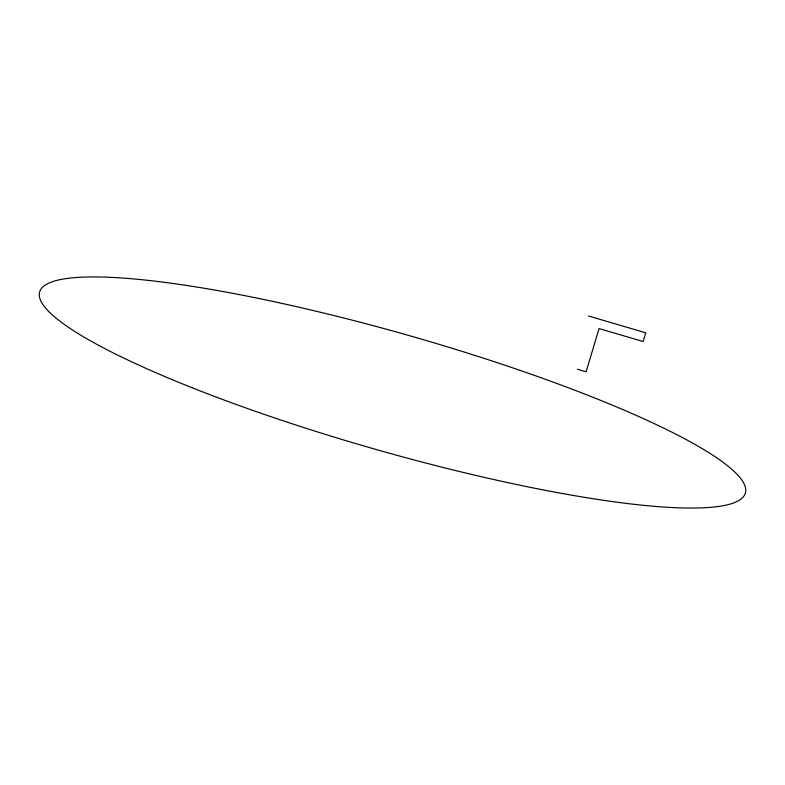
<?xml version="1.0" encoding="UTF-8"?>
<svg xmlns="http://www.w3.org/2000/svg" width="785" height="785" viewBox="0 0 785 785"><rect width="100%" height="100%" fill="white"/><g stroke="black" fill="none" stroke-linecap="round" stroke-linejoin="round"><path stroke-width="1.18" d="M588.505 316.012L645.77 332.811L643.131 341.514L599.073 328.572L586.081 371.825L577.338 369.235M191.834 387.633A366.938 59.297 15.9 0 0 744.622 494.923A366.938 59.297 15.9 0 0 241.015 294.924A366.938 59.297 15.9 0 0 191.834 387.633"/></g></svg>
